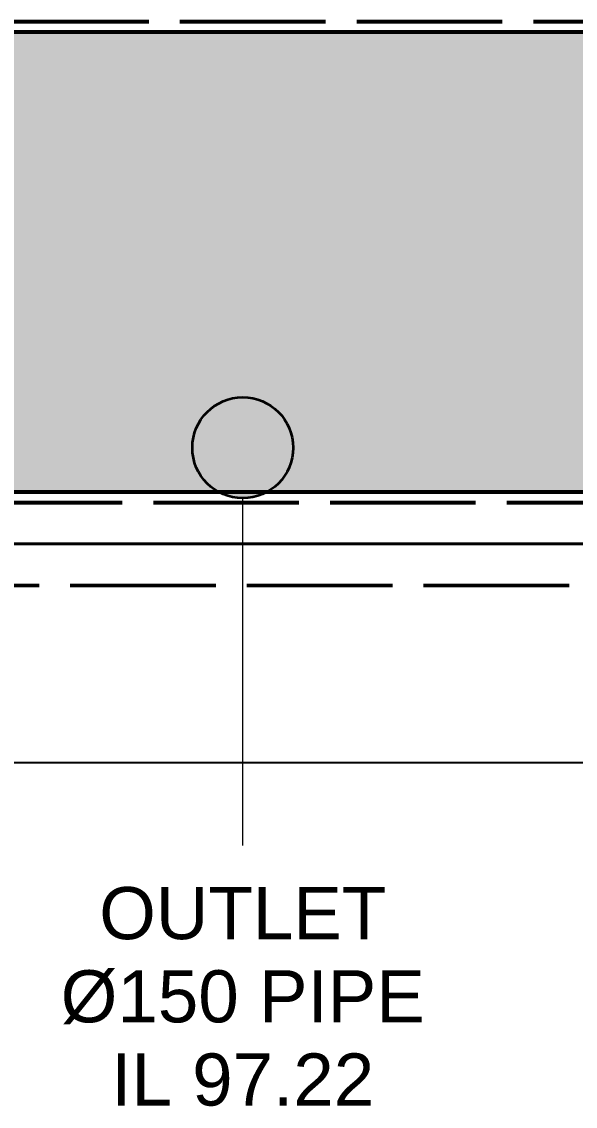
# Model space of a CAD drawing. Header units: millimetres. Extents: x -1812 to 15462, y -2698 to 3255.
# Drawn here: x 3057 to 3997, y -1042 to 798 of the extents above; entities that cross this region are included whole.
import ezdxf
from ezdxf.enums import TextEntityAlignment as Align

# ---------------------------------------------------------------- set-up
doc = ezdxf.new("R2010")
doc.units = ezdxf.units.MM
doc.linetypes.add('DASH_247_53', pattern=[299.8611111111111, 246.9444444444444, -52.91666666666666])
for name, color, linetype in [('ANNOTATIONS', 7, 'Continuous'), ('DIMENSIONS', 7, 'Continuous'), ('GEOFAB', 5, 'Continuous'), ('MODULE_ART', 7, 'Continuous'), ('PIPES', 7, 'Continuous'), ('TANK', 7, 'Continuous')]:
    doc.layers.add(name, color=color, linetype=linetype)
doc.styles.add('ARIAL', font='arial.ttf')
doc.dimstyles.get("Standard").update_dxf_attribs({"dimtxt": 2.5, "dimasz": 2.5, "dimexe": 1.25, "dimexo": 0.625, "dimtad": 1, "dimcen": 2.5, "dimazin": 3, "dimtfac": 1, "dimtmove": 0, "dimatfit": 3})

# ---------------------------------------------------------------- blocks, each defined once
blk = doc.blocks.new('atlancube_face')
at = {"true_color": 0x000000}
blk.add_solid([(-1.7857142857142858, -1.7889908256880733), (1151.7857142857144, -1.7889908256880733), (-1.7857142857142858, 781.7889908256881), (1151.7857142857144, 781.7889908256881)], dxfattribs=at)

msp = doc.modelspace()

# ---------------------------------------------------------------- hatches: boundary and pattern name
at = {"layer": 'PIPES', "true_color": 0xbfbfbf}
h = msp.add_hatch(color=7, dxfattribs=at)
h.dxf.hatch_style = 1
h.paths.add_polyline_path([(3346.916666666666, 75.00000000000001, 1), (3518.083333333333, 75.00000000000001, 1)])

# ---------------------------------------------------------------- linework, layer by layer
at = {"layer": 'ANNOTATIONS', "lineweight": 18}
msp.add_line((3432.4999999999995, -599.7222222222222), (3432.4999999999995, -10.58333333333333), dxfattribs=at)
at = {"layer": 'GEOFAB', "color": 6, "lineweight": 40}
msp.add_line((-88.19444444444443, -88.19444444444443), (15038.194444444445, -88.19444444444443), dxfattribs=at)
at = {"layer": 'GEOFAB', "color": 5, "linetype": 'DASH_247_53', "lineweight": 50}
msp.add_line((-158.74999999999997, -158.74999999999997), (15108.750000000002, -158.74999999999997), dxfattribs=at)
at = {"layer": 'GEOFAB', "color": 5, "linetype": 'DASH_247_53', "lineweight": 53}
msp.add_lwpolyline([(-17.638888888888886, -17.638888888888886), (14967.63888888889, -17.638888888888886), (14967.63888888889, 797.6388888888889), (-17.638888888888886, 797.6388888888889)], close=True, dxfattribs=at)
at = {"layer": 'PIPES', "color": 5, "lineweight": 35}
msp.add_circle((3432.4999999999995, 75.00000000000001), 85.58333333333333, dxfattribs=at)
at = {"layer": 'TANK', "lineweight": 53}
msp.add_lwpolyline([(0, 0), (14950.000000000002, 0), (14950.000000000002, 780), (0, 780)], close=True, dxfattribs=at)

# ---------------------------------------------------------------- block references
at = {"layer": 'MODULE_ART'}
for p in [(2300, 0), (3450, 0)]:
    msp.add_blockref('atlancube_face', p, dxfattribs=at)

# ---------------------------------------------------------------- texts
at = {"layer": 'ANNOTATIONS', "style": 'ARIAL'}
for s, p in [('OUTLET', (3432.4999999999995, -758.4722222222221)), ('Ø150 PIPE', (3432.4999999999995, -899.5833333333331)), ('IL 97.22', (3432.4999999999995, -1040.6944444444443))]:
    msp.add_text(s, height=88.40611111111109, dxfattribs=at).set_placement(p, align=Align.CENTER)

# ---------------------------------------------------------------- dimensions: what is measured, and where the dimension line sits
at = {"layer": 'DIMENSIONS'}
msp.add_linear_dim(base=(0, -458.61111111111103), p1=(0, -158.74999999999997), p2=(14950.000000000002, -158.74999999999997), dimstyle='Standard', override={"dimtxt": 101.03555555555553, "dimasz": 79.37499999999999, "dimexe": 52.91666666666666, "dimexo": 0, "dimgap": 44.097222222222214, "dimtad": 1, "dimtih": 0, "dimtoh": 0, "dimdec": 0, "dimtxsty": 'ARIAL', "dimclrd": 7, "dimclre": 7, "dimclrt": 7}, dxfattribs=at).render()

doc.saveas('drawing.dxf')
